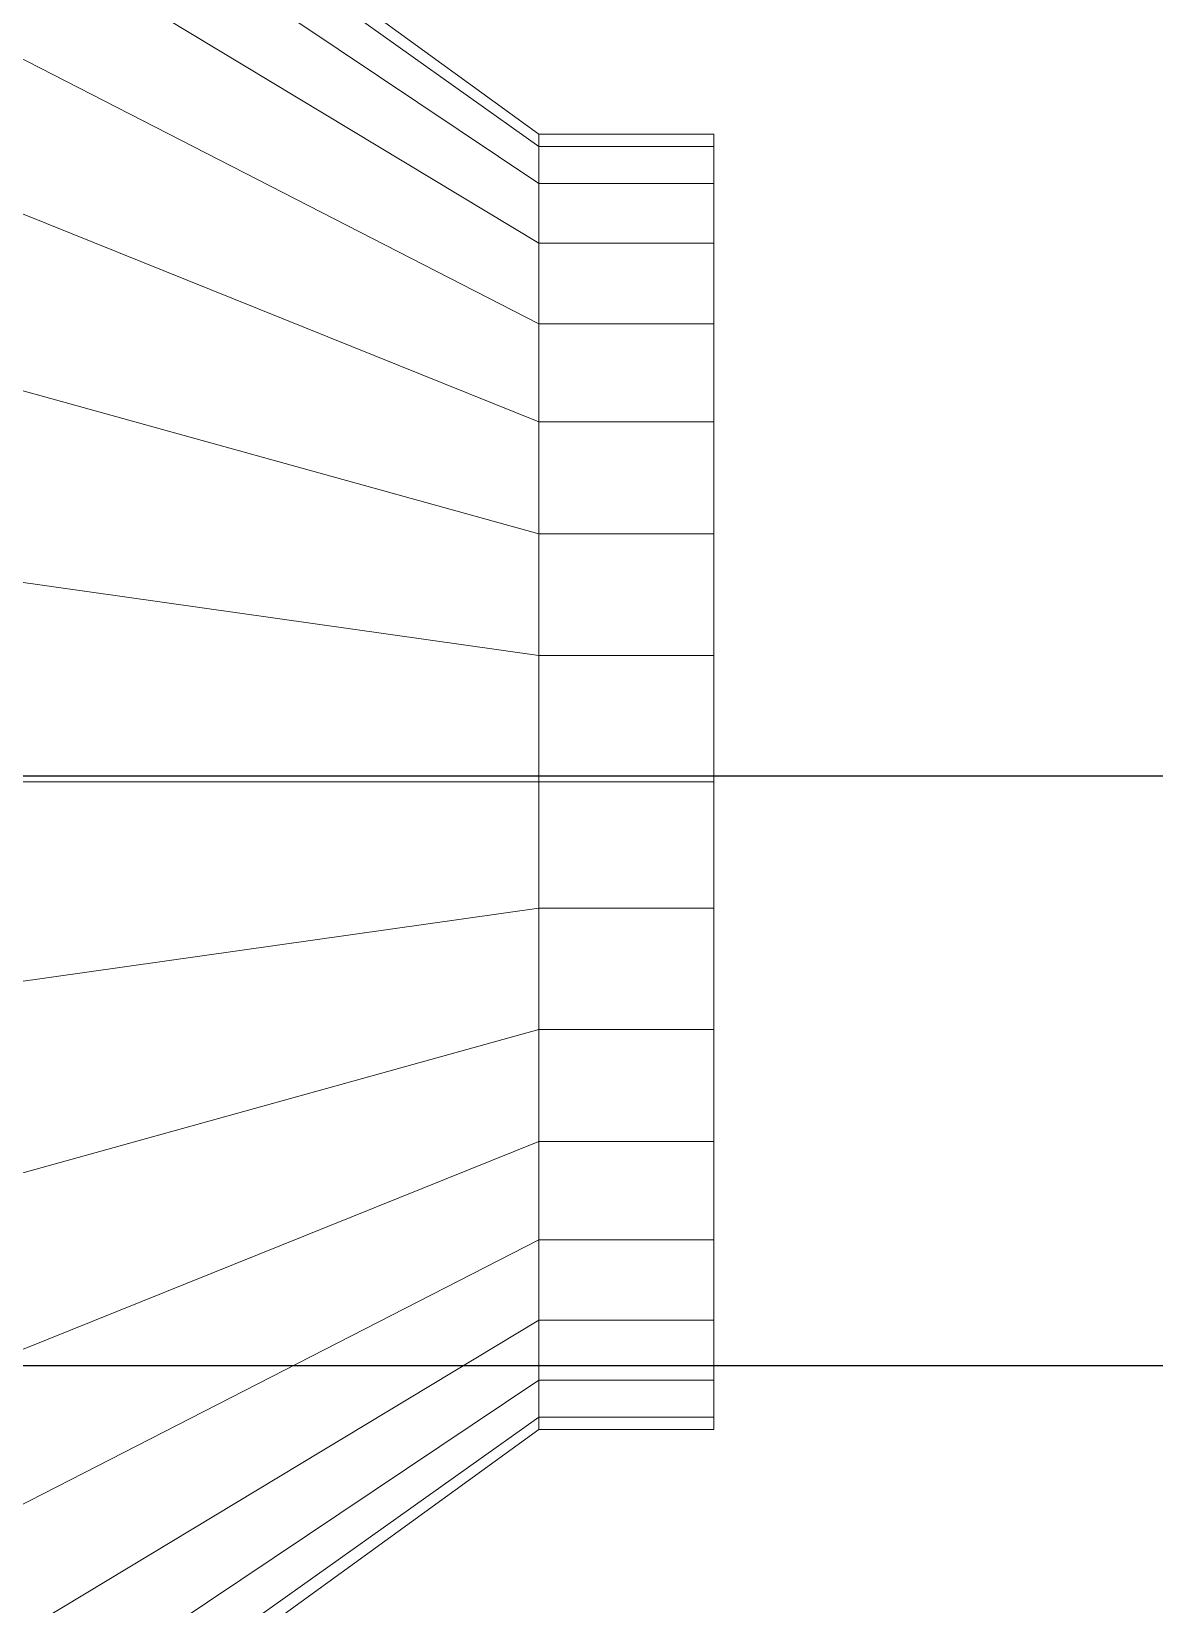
# Model space of a CAD drawing. Header units: millimetres. Extents: x -92759 to 184353, y -15225 to 86714.
# Drawn here: x 53528.2 to 53701.7, y 36163.3 to 36406.2 of the extents above; entities that cross this region are included whole.
import ezdxf

# ---------------------------------------------------------------- set-up
doc = ezdxf.new("R2010")
doc.units = ezdxf.units.MM
for name, color, linetype in [('A-PATT-CONC', 8, 'Continuous'), ('E-legend', 1, 'Continuous'), ('E-LIGHT----E', 1, 'Continuous')]:
    doc.layers.add(name, color=color, linetype=linetype)
for name, color, linetype, lineweight in [('HFI 9MM FPB', 94, 'Continuous', 5), ('M-ACMV_FAF', 86, 'Continuous', 9), ('M-ACMV_FCU-1', 86, 'Continuous', 9)]:
    doc.layers.add(name, color=color, linetype=linetype, lineweight=lineweight)

# ---------------------------------------------------------------- blocks, each defined once
blk = doc.blocks.new('RCP_B8L2')
at = {"layer": 'A-PATT-CONC'}
h = blk.add_hatch(dxfattribs=at)
h.set_pattern_fill('ANSI37', color=256, scale=189, angle=45)
h.set_pattern_definition([(90, (-399843.07, -181027.3), (-600.075, 0), []), (180, (-399843.07, -181027.3), (-6e-14, -600.075), [])])
h.paths.add_polyline_path([(-398043.07, -182227.3), (-396843.07, -182227.3), (-396843.07, -183427.3), (-398043.07, -183427.3)], flags=16)
h.paths.add_polyline_path([(-399843.07, -181027.3), (-390243.07, -181027.3), (-390243.07, -189427.3), (-398043.07, -189427.3), (-398043.07, -193627.3), (-399843.07, -193627.3)])
at = {"layer": 'HFI 9MM FPB'}
h = blk.add_hatch(dxfattribs=at)
h.set_pattern_fill('ANSI33', color=256, scale=50)
h.set_pattern_definition([(45, (-381589.02, -647239), (-224.5064, 224.5064), []), (45, (-381364.5, -647239), (-224.5064, 224.5064), [158.75, -79.375])])
h.paths.add_polyline_path([(-397818.07, -194027.3), (-400118.07, -194027.3), (-400118.07, -180627.3), (-389968.07, -180627.3), (-389968.07, -188227.3), (-389818.07, -188227.3), (-389818.07, -180627.3), (-382818.07, -180627.3), (-382818.07, -190027.3), (-397218.07, -190027.3), (-397218.07, -189577.3), (-397818.07, -189577.3)])
h.paths.add_polyline_path([(-399843.07, -181027.3), (-390243.07, -181027.3), (-390243.07, -189427.3), (-398043.07, -189427.3), (-398043.07, -193627.3), (-399843.07, -193627.3)], flags=16)
h.paths.add_polyline_path([(-389318.07, -181127.3), (-383318.07, -181127.3), (-383318.07, -189527.3), (-389318.07, -189527.3)], flags=16)
blk = doc.blocks.new('L1S')
at = {"layer": 'E-LIGHT----E'}
blk.add_line((600, 150), (-600, 150), dxfattribs=at)
blk = doc.blocks.new('EL_B8_L2_R4')
at = {"layer": 'E-LIGHT----E', "color": 0}
blk.add_blockref('L1S', (-36335.43, -43200), dxfattribs=at)
blk = doc.blocks.new('A$C7b6f4c33')
at = {"layer": 'M-ACMV_FAF', "linetype": 'ByBlock', "lineweight": 5, "invisible_edges": 14}
for points in [[(152, 296.270675, -61.558129), (152, 298, -44), (152, 308, -44), (152, 306.078528, -63.509032)], [(152, 298, -44), (152, 296.270675, -26.441871), (152, 306.078528, -24.490968), (152, 308, -44)], [(152, 291.149158, -78.441509), (152, 296.270675, -61.558129), (152, 306.078528, -63.509032), (152, 300.387953, -82.268343)], [(152, 296.270675, -26.441871), (152, 291.149158, -9.558491), (152, 300.387953, -5.731657), (152, 306.078528, -24.490968)], [(152, 282.832265, -94.001321), (152, 291.149158, -78.441509), (152, 300.387953, -82.268343), (152, 291.146961, -99.557023)], [(152, 291.149158, -9.558491), (152, 282.832265, 6.001321), (152, 291.146961, 11.557023), (152, 300.387953, -5.731657)], [(152, 271.63961, -107.63961), (152, 282.832265, -94.001321), (152, 291.146961, -99.557023), (152, 278.710678, -114.710678)], [(152, 282.832265, 6.001321), (152, 271.63961, 19.63961), (152, 278.710678, 26.710678), (152, 291.146961, 11.557023)], [(152, 258.001321, -118.832265), (152, 271.63961, -107.63961), (152, 278.710678, -114.710678), (152, 263.557023, -127.146961)], [(152, 271.63961, 19.63961), (152, 258.001321, 30.832265), (152, 263.557023, 39.146961), (152, 278.710678, 26.710678)], [(152, 242.441509, -127.149158), (152, 258.001321, -118.832265), (152, 263.557023, -127.146961), (152, 246.268343, -136.387953)], [(152, 258.001321, 30.832265), (152, 242.441509, 39.149158), (152, 246.268343, 48.387953), (152, 263.557023, 39.146961)], [(152, 225.558129, -132.270675), (152, 242.441509, -127.149158), (152, 246.268343, -136.387953), (152, 227.509032, -142.078528)], [(152, 242.441509, 39.149158), (152, 225.558129, 44.270675), (152, 227.509032, 54.078528), (152, 246.268343, 48.387953)], [(152, 208, -134), (152, 225.558129, -132.270675), (152, 227.509032, -142.078528), (152, 208, -144)], [(152, 225.558129, 44.270675), (152, 208, 46), (152, 208, 56), (152, 227.509032, 54.078528)], [(152, 208, 46), (152, 190.441871, 44.270675), (152, 188.490968, 54.078528), (152, 208, 56)], [(152, 190.441871, -132.270675), (152, 208, -134), (152, 208, -144), (152, 188.490968, -142.078528)], [(152, 190.441871, 44.270675), (152, 173.558491, 39.149158), (152, 169.731657, 48.387953), (152, 188.490968, 54.078528)], [(152, 173.558491, -127.149158), (152, 190.441871, -132.270675), (152, 188.490968, -142.078528), (152, 169.731657, -136.387953)], [(152, 173.558491, 39.149158), (152, 157.998679, 30.832265), (152, 152.442977, 39.146961), (152, 169.731657, 48.387953)], [(152, 157.998679, -118.832265), (152, 173.558491, -127.149158), (152, 169.731657, -136.387953), (152, 152.442977, -127.146961)], [(152, 157.998679, 30.832265), (152, 144.36039, 19.63961), (152, 137.289322, 26.710678), (152, 152.442977, 39.146961)], [(152, 144.36039, -107.63961), (152, 157.998679, -118.832265), (152, 152.442977, -127.146961), (152, 137.289322, -114.710678)], [(152, 144.36039, 19.63961), (152, 133.167735, 6.001321), (152, 124.853039, 11.557023), (152, 137.289322, 26.710678)], [(152, 133.167735, -94.001321), (152, 144.36039, -107.63961), (152, 137.289322, -114.710678), (152, 124.853039, -99.557023)], [(152, 133.167735, 6.001321), (152, 124.850842, -9.558491), (152, 115.612047, -5.731657), (152, 124.853039, 11.557023)], [(152, 124.850842, -78.441509), (152, 133.167735, -94.001321), (152, 124.853039, -99.557023), (152, 115.612047, -82.268343)], [(152, 124.850842, -9.558491), (152, 119.729325, -26.441871), (152, 109.921472, -24.490968), (152, 115.612047, -5.731657)], [(152, 119.729325, -61.558129), (152, 124.850842, -78.441509), (152, 115.612047, -82.268343), (152, 109.921472, -63.509032)], [(152, 119.729325, -26.441871), (152, 118, -44), (152, 108, -44), (152, 109.921472, -24.490968)], [(152, 118, -44), (152, 119.729325, -61.558129), (152, 109.921472, -63.509032), (152, 108, -44)]]:
    blk.add_3dface(points, dxfattribs=at)
at = {"layer": 'M-ACMV_FAF', "linetype": 'ByBlock', "lineweight": 5}
mesh = blk.add_polymesh((2, 32), dxfattribs=dict(at, n_close=True))
for k, corner in enumerate([(38, 208, 119), (38, 176.200278, 115.868001), (38, 145.622601, 106.592364), (38, 117.442052, 91.529547), (38, 92.741595, 71.258405), (38, 72.470453, 46.557948), (38, 57.407636, 18.377399), (38, 48.131999, -12.200278), (38, 45, -44), (38, 48.131999, -75.799722), (38, 57.407636, -106.377399), (38, 72.470453, -134.557948), (38, 92.741595, -159.258405), (38, 117.442052, -179.529547), (38, 145.622601, -194.592364), (38, 176.200278, -203.868001), (38, 208, -207), (38, 239.799722, -203.868001), (38, 270.377399, -194.592364), (38, 298.557948, -179.529547), (38, 323.258405, -159.258405), (38, 343.529547, -134.557948), (38, 358.592364, -106.377399), (38, 367.868001, -75.799722), (38, 371, -44), (38, 367.868001, -12.200278), (38, 358.592364, 18.377399), (38, 343.529547, 46.557948), (38, 323.258405, 71.258405), (38, 298.557948, 91.529547), (38, 270.377399, 106.592364), (38, 239.799722, 115.868001), (125, 208, 56), (125, 188.490968, 54.078528), (125, 169.731657, 48.387953), (125, 152.442977, 39.146961), (125, 137.289322, 26.710678), (125, 124.853039, 11.557023), (125, 115.612047, -5.731657), (125, 109.921472, -24.490968), (125, 108, -44), (125, 109.921472, -63.509032), (125, 115.612047, -82.268343), (125, 124.853039, -99.557023), (125, 137.289322, -114.710678), (125, 152.442977, -127.146961), (125, 169.731657, -136.387953), (125, 188.490968, -142.078528), (125, 208, -144), (125, 227.509032, -142.078528), (125, 246.268343, -136.387953), (125, 263.557023, -127.146961), (125, 278.710678, -114.710678), (125, 291.146961, -99.557023), (125, 300.387953, -82.268343), (125, 306.078528, -63.509032), (125, 308, -44), (125, 306.078528, -24.490968), (125, 300.387953, -5.731657), (125, 291.146961, 11.557023), (125, 278.710678, 26.710678), (125, 263.557023, 39.146961), (125, 246.268343, 48.387953), (125, 227.509032, 54.078528)]):
    mesh.set_mesh_vertex(divmod(k, 32), corner)
mesh = blk.add_polymesh((2, 32), dxfattribs=dict(at, n_close=True))
for k, corner in enumerate([(125, 208, 56), (125, 188.490968, 54.078528), (125, 169.731657, 48.387953), (125, 152.442977, 39.146961), (125, 137.289322, 26.710678), (125, 124.853039, 11.557023), (125, 115.612047, -5.731657), (125, 109.921472, -24.490968), (125, 108, -44), (125, 109.921472, -63.509032), (125, 115.612047, -82.268343), (125, 124.853039, -99.557023), (125, 137.289322, -114.710678), (125, 152.442977, -127.146961), (125, 169.731657, -136.387953), (125, 188.490968, -142.078528), (125, 208, -144), (125, 227.509032, -142.078528), (125, 246.268343, -136.387953), (125, 263.557023, -127.146961), (125, 278.710678, -114.710678), (125, 291.146961, -99.557023), (125, 300.387953, -82.268343), (125, 306.078528, -63.509032), (125, 308, -44), (125, 306.078528, -24.490968), (125, 300.387953, -5.731657), (125, 291.146961, 11.557023), (125, 278.710678, 26.710678), (125, 263.557023, 39.146961), (125, 246.268343, 48.387953), (125, 227.509032, 54.078528), (152, 208, 56), (152, 188.490968, 54.078528), (152, 169.731657, 48.387953), (152, 152.442977, 39.146961), (152, 137.289322, 26.710678), (152, 124.853039, 11.557023), (152, 115.612047, -5.731657), (152, 109.921472, -24.490968), (152, 108, -44), (152, 109.921472, -63.509032), (152, 115.612047, -82.268343), (152, 124.853039, -99.557023), (152, 137.289322, -114.710678), (152, 152.442977, -127.146961), (152, 169.731657, -136.387953), (152, 188.490968, -142.078528), (152, 208, -144), (152, 227.509032, -142.078528), (152, 246.268343, -136.387953), (152, 263.557023, -127.146961), (152, 278.710678, -114.710678), (152, 291.146961, -99.557023), (152, 300.387953, -82.268343), (152, 306.078528, -63.509032), (152, 308, -44), (152, 306.078528, -24.490968), (152, 300.387953, -5.731657), (152, 291.146961, 11.557023), (152, 278.710678, 26.710678), (152, 263.557023, 39.146961), (152, 246.268343, 48.387953), (152, 227.509032, 54.078528)]):
    mesh.set_mesh_vertex(divmod(k, 32), corner)
blk = doc.blocks.new('ACMV_B8_L2')
at = {"layer": 'M-ACMV_FAF', "linetype": 'ByBlock', "lineweight": 5}
blk.add_blockref('A$C7b6f4c33', (114145.17, -69633.53, 44), dxfattribs=at)

msp = doc.modelspace()

# ---------------------------------------------------------------- block references
at = {"layer": 'A-PATT-CONC'}
msp.add_blockref('RCP_B8L2', (452619.12, 220318.54), dxfattribs=at)
at = {"layer": 'E-legend', "color": 7}
msp.add_blockref('EL_B8_L2_R4', (90301.06, 79341.24), dxfattribs=at)
at = {"layer": 'M-ACMV_FCU-1'}
msp.add_blockref('ACMV_B8_L2', (-60663.56, 105715.91), dxfattribs=at)

doc.saveas('drawing.dxf')
